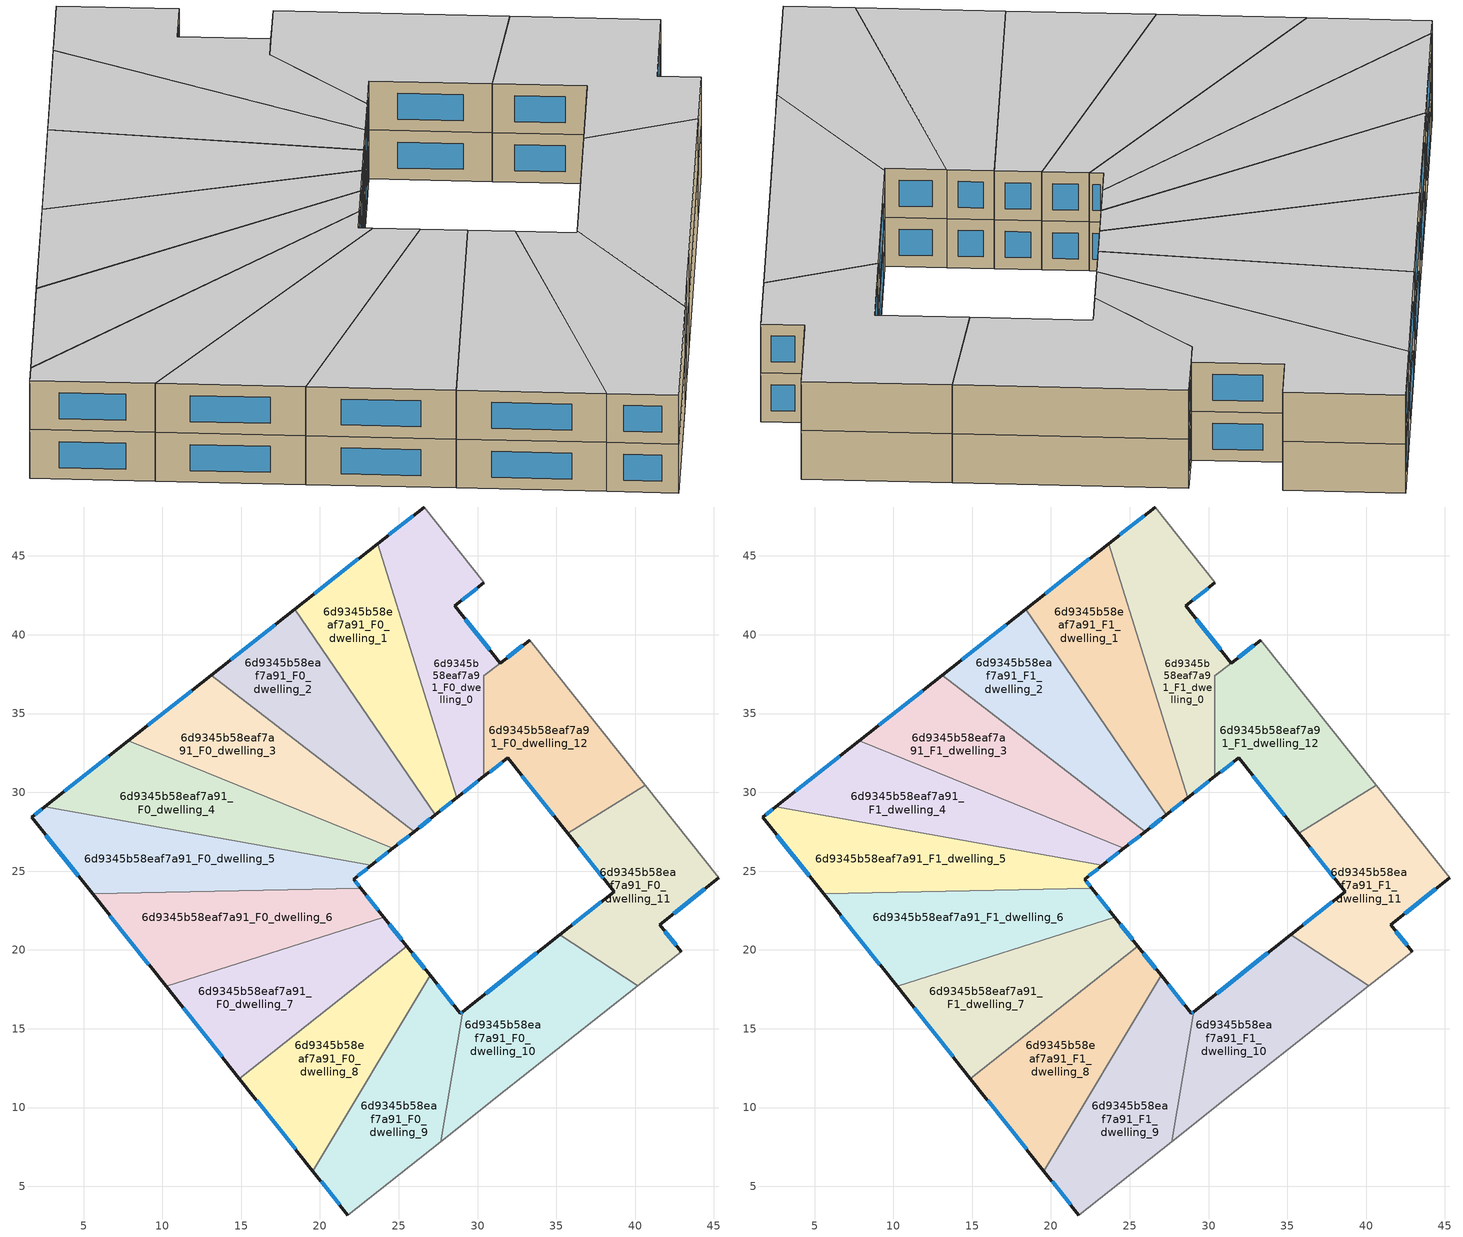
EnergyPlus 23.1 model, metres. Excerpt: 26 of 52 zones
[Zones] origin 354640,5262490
6d9345b58eaf7a91_F0_dwelling_0
 floor ground (EU_floor_Construction): 26.62,48.11 30.41,43.34 30.42,43.32 30.41,43.31 28.55,41.84 31.45,38.2 30.41,37.39 30.41,31.01 28.68,29.65 23.68,45.79 z0
 wall outside (EU_wall_Construction): 28.68,29.65 30.41,31.01 / 26.62,48.11 23.68,45.79 / 31.45,38.2 28.55,41.84 30.41,43.31 z0:3
 wall adiabatic (EU_wall_Construction): 30.41,43.31 30.42,43.32 30.41,43.34 26.62,48.11 z0:3
 wall to 6d9345b58eaf7a91_F0_dwelling_12 (EU_wall_Construction): 30.41,31.01 30.41,37.39 31.45,38.2 z0:3
 wall to 6d9345b58eaf7a91_F0_dwelling_1 (EU_wall_Construction): 23.68,45.79 28.68,29.65 z0:3
 window (EU_Window_Construction): 29.09,29.97 30,30.69 / 25.93,47.56 24.37,46.33 / 28.99,42.19 29.97,42.97 / 30.77,39.06 29.23,40.99 z0.7:2.3
6d9345b58eaf7a91_F0_dwelling_1
 floor ground (EU_floor_Construction): 23.68,45.79 28.68,29.65 27.33,28.58 18.4,41.62 z0
 wall outside (EU_wall_Construction): 27.33,28.58 28.68,29.65 / 23.68,45.79 18.4,41.62 z0:3
 wall to 6d9345b58eaf7a91_F0_dwelling_2 (EU_wall_Construction): 18.4,41.62 27.33,28.58 z0:3
 window (EU_Window_Construction): 27.65,28.83 28.36,29.4 / 22.44,44.81 19.64,42.6 z0.7:2.3
6d9345b58eaf7a91_F0_dwelling_10
 floor ground (EU_floor_Construction): 40.17,17.72 31.17,10.61 29.39,9.2 27.67,7.84 29.06,16.09 35.21,20.95 z0
 wall outside (EU_wall_Construction): 35.21,20.95 29.06,16.09 z0:3
 wall adiabatic (EU_wall_Construction): 27.67,7.84 29.39,9.2 31.17,10.61 40.17,17.72 z0:3
 wall to 6d9345b58eaf7a91_F0_dwelling_9 (EU_wall_Construction): 29.06,16.09 27.67,7.84 z0:3
 wall to 6d9345b58eaf7a91_F0_dwelling_11 (EU_wall_Construction): 40.17,17.72 35.21,20.95 z0:3
 window (EU_Window_Construction): 33.77,19.81 30.51,17.23 z0.7:2.3
6d9345b58eaf7a91_F0_dwelling_11
 floor ground (EU_floor_Construction): 40.65,30.46 45.32,24.58 41.56,21.61 42.92,19.89 40.17,17.72 35.21,20.95 38.68,23.69 35.73,27.4 z0
 wall outside (EU_wall_Construction): 42.92,19.89 41.56,21.61 45.32,24.58 / 35.73,27.4 38.68,23.69 35.21,20.95 z0:3
 wall adiabatic (EU_wall_Construction): 40.17,17.72 42.92,19.89 / 45.32,24.58 40.65,30.46 z0:3
 wall to 6d9345b58eaf7a91_F0_dwelling_12 (EU_wall_Construction): 40.65,30.46 35.73,27.4 z0:3
 window (EU_Window_Construction): 42.6,20.3 41.88,21.2 / 37.86,23.05 36.03,21.6 / 36.42,26.53 37.98,24.56 / 42.44,22.3 44.43,23.88 z0.7:2.3
6d9345b58eaf7a91_F0_dwelling_12
 floor ground (EU_floor_Construction): 33.32,39.67 40.65,30.46 35.73,27.4 31.91,32.2 30.41,31.01 30.41,37.39 z0
 wall outside (EU_wall_Construction): 30.41,31.01 31.91,32.2 35.73,27.4 / 33.32,39.67 31.45,38.21 z0:3
 wall adiabatic (EU_wall_Construction): 40.65,30.46 33.32,39.67 z0:3
 window (EU_Window_Construction): 32.81,31.07 34.83,28.52 / 30.76,31.29 31.56,31.92 / 32.88,39.33 31.89,38.55 z0.7:2.3
6d9345b58eaf7a91_F0_dwelling_2
 floor ground (EU_floor_Construction): 18.4,41.62 27.33,28.58 25.97,27.51 13.11,37.44 z0
 wall outside (EU_wall_Construction): 25.97,27.51 27.33,28.58 / 18.4,41.62 13.11,37.44 z0:3
 wall to 6d9345b58eaf7a91_F0_dwelling_3 (EU_wall_Construction): 13.11,37.44 25.97,27.51 z0:3
 window (EU_Window_Construction): 26.29,27.76 27.01,28.33 / 17.15,40.64 14.35,38.42 z0.7:2.3
6d9345b58eaf7a91_F0_dwelling_3
 floor ground (EU_floor_Construction): 25.97,27.51 24.61,26.44 7.83,33.27 13.11,37.44 z0
 wall outside (EU_wall_Construction): 24.61,26.44 25.97,27.51 / 13.11,37.44 7.83,33.27 z0:3
 wall to 6d9345b58eaf7a91_F0_dwelling_4 (EU_wall_Construction): 7.83,33.27 24.61,26.44 z0:3
 window (EU_Window_Construction): 24.93,26.69 25.65,27.26 / 11.87,36.46 9.07,34.25 z0.7:2.3
6d9345b58eaf7a91_F0_dwelling_4
 floor ground (EU_floor_Construction): 24.61,26.44 23.26,25.37 2.54,29.1 7.83,33.27 z0
 wall outside (EU_wall_Construction): 23.26,25.37 24.61,26.44 / 7.83,33.27 2.54,29.1 z0:3
 wall to 6d9345b58eaf7a91_F0_dwelling_5 (EU_wall_Construction): 2.54,29.1 23.26,25.37 z0:3
 window (EU_Window_Construction): 23.58,25.62 24.3,26.19 / 6.59,32.29 3.78,30.08 z0.7:2.3
6d9345b58eaf7a91_F0_dwelling_5
 floor ground (EU_floor_Construction): 23.26,25.37 22.14,24.49 22.59,23.92 5.57,23.56 1.7,28.43 2.54,29.1 z0
 wall outside (EU_wall_Construction): 22.59,23.92 22.14,24.49 23.26,25.37 / 2.54,29.1 1.7,28.43 5.57,23.56 z0:3
 wall to 6d9345b58eaf7a91_F0_dwelling_6 (EU_wall_Construction): 5.57,23.56 22.59,23.92 z0:3
 window (EU_Window_Construction): 22.4,24.7 23,25.16 / 22.49,24.06 22.25,24.36 / 2.61,27.29 4.67,24.71 / 2.35,28.94 1.9,28.59 z0.7:2.3
6d9345b58eaf7a91_F0_dwelling_6
 floor ground (EU_floor_Construction): 22.59,23.92 24.06,22.08 10.23,17.7 5.57,23.56 z0
 wall outside (EU_wall_Construction): 24.06,22.08 22.59,23.92 / 5.57,23.56 10.23,17.7 z0:3
 wall to 6d9345b58eaf7a91_F0_dwelling_7 (EU_wall_Construction): 10.23,17.7 24.06,22.08 z0:3
 window (EU_Window_Construction): 23.71,22.51 22.94,23.49 / 6.67,22.19 9.14,19.08 z0.7:2.3
6d9345b58eaf7a91_F0_dwelling_7
 floor ground (EU_floor_Construction): 24.06,22.08 25.52,20.23 14.89,11.84 10.23,17.7 z0
 wall outside (EU_wall_Construction): 25.52,20.23 24.06,22.08 / 10.23,17.7 14.89,11.84 z0:3
 wall to 6d9345b58eaf7a91_F0_dwelling_8 (EU_wall_Construction): 14.89,11.84 25.52,20.23 z0:3
 window (EU_Window_Construction): 25.18,20.66 24.4,21.64 / 11.33,16.32 13.8,13.21 z0.7:2.3
6d9345b58eaf7a91_F0_dwelling_8
 floor ground (EU_floor_Construction): 25.52,20.23 26.99,18.38 19.55,5.97 14.89,11.84 z0
 wall outside (EU_wall_Construction): 26.99,18.38 25.52,20.23 / 14.89,11.84 19.55,5.97 z0:3
 wall to 6d9345b58eaf7a91_F0_dwelling_9 (EU_wall_Construction): 19.55,5.97 26.99,18.38 z0:3
 window (EU_Window_Construction): 26.65,18.82 25.87,19.8 / 15.99,10.46 18.46,7.35 z0.7:2.3
6d9345b58eaf7a91_F0_dwelling_9
 floor ground (EU_floor_Construction): 26.99,18.38 28.91,15.97 29.06,16.09 27.67,7.84 21.77,3.18 19.55,5.97 z0
 wall outside (EU_wall_Construction): 29.06,16.09 28.91,15.97 26.99,18.38 / 19.55,5.97 21.77,3.18 z0:3
 wall adiabatic (EU_wall_Construction): 21.77,3.18 27.67,7.84 z0:3
 window (EU_Window_Construction): 28.46,16.54 27.44,17.82 / 29.02,16.06 28.94,16 / 20.07,5.32 21.25,3.84 z0.7:2.3
6d9345b58eaf7a91_F1_dwelling_0
 floor to 6d9345b58eaf7a91_F0_dwelling_0 (EU_floor_Construction): 26.62,48.11 30.41,43.34 30.42,43.32 30.41,43.31 28.55,41.84 31.45,38.2 30.41,37.39 30.41,31.01 28.68,29.65 23.68,45.79 z3
 wall outside (EU_wall_Construction): 28.68,29.65 30.41,31.01 / 26.62,48.11 23.68,45.79 / 31.45,38.2 28.55,41.84 30.41,43.31 z3:6
 wall adiabatic (EU_wall_Construction): 30.41,43.31 30.42,43.32 30.41,43.34 26.62,48.11 z3:6
 wall to 6d9345b58eaf7a91_F1_dwelling_12 (EU_wall_Construction): 30.41,31.01 30.41,37.39 31.45,38.2 z3:6
 wall to 6d9345b58eaf7a91_F1_dwelling_1 (EU_wall_Construction): 23.68,45.79 28.68,29.65 z3:6
 window (EU_Window_Construction): 29.09,29.97 30,30.69 / 25.93,47.56 24.37,46.33 / 28.99,42.19 29.97,42.97 / 30.77,39.06 29.23,40.99 z3.7:5.3
 ceiling to 6d9345b58eaf7a91_F2_dwelling_0 (EU_floor_Construction): 30.41,31.01 30.41,37.39 31.45,38.2 28.55,41.84 30.41,43.31 30.42,43.32 30.41,43.34 26.62,48.11 23.68,45.79 28.68,29.65 z6
6d9345b58eaf7a91_F1_dwelling_1
 floor to 6d9345b58eaf7a91_F0_dwelling_1 (EU_floor_Construction): 23.68,45.79 28.68,29.65 27.33,28.58 18.4,41.62 z3
 wall outside (EU_wall_Construction): 27.33,28.58 28.68,29.65 / 23.68,45.79 18.4,41.62 z3:6
 wall to 6d9345b58eaf7a91_F1_dwelling_2 (EU_wall_Construction): 18.4,41.62 27.33,28.58 z3:6
 window (EU_Window_Construction): 27.65,28.83 28.36,29.4 / 22.44,44.81 19.64,42.6 z3.7:5.3
 ceiling to 6d9345b58eaf7a91_F2_dwelling_1 (EU_floor_Construction): 28.68,29.65 23.68,45.79 18.4,41.62 27.33,28.58 z6
6d9345b58eaf7a91_F1_dwelling_10
 floor to 6d9345b58eaf7a91_F0_dwelling_10 (EU_floor_Construction): 40.17,17.72 31.17,10.61 29.39,9.2 27.67,7.84 29.06,16.09 35.21,20.95 z3
 wall outside (EU_wall_Construction): 35.21,20.95 29.06,16.09 z3:6
 wall adiabatic (EU_wall_Construction): 27.67,7.84 29.39,9.2 31.17,10.61 40.17,17.72 z3:6
 wall to 6d9345b58eaf7a91_F1_dwelling_9 (EU_wall_Construction): 29.06,16.09 27.67,7.84 z3:6
 wall to 6d9345b58eaf7a91_F1_dwelling_11 (EU_wall_Construction): 40.17,17.72 35.21,20.95 z3:6
 window (EU_Window_Construction): 33.77,19.81 30.51,17.23 z3.7:5.3
 ceiling to 6d9345b58eaf7a91_F2_dwelling_10 (EU_floor_Construction): 31.17,10.61 40.17,17.72 35.21,20.95 29.06,16.09 27.67,7.84 29.39,9.2 z6
6d9345b58eaf7a91_F1_dwelling_11
 floor to 6d9345b58eaf7a91_F0_dwelling_11 (EU_floor_Construction): 40.65,30.46 45.31,24.58 41.56,21.61 42.92,19.89 40.17,17.72 35.21,20.95 38.68,23.69 35.73,27.4 z3
 wall outside (EU_wall_Construction): 42.92,19.89 41.56,21.61 45.32,24.58 / 35.73,27.4 38.68,23.69 35.21,20.95 z3:6
 wall adiabatic (EU_wall_Construction): 40.17,17.72 42.92,19.89 / 45.32,24.58 40.65,30.46 z3:6
 wall to 6d9345b58eaf7a91_F1_dwelling_12 (EU_wall_Construction): 40.65,30.46 35.73,27.4 z3:6
 window (EU_Window_Construction): 42.6,20.3 41.88,21.2 / 37.86,23.05 36.03,21.6 / 36.42,26.53 37.98,24.56 / 42.44,22.3 44.43,23.88 z3.7:5.3
 ceiling to 6d9345b58eaf7a91_F2_dwelling_11 (EU_floor_Construction): 42.92,19.89 41.56,21.61 45.31,24.58 40.65,30.46 35.73,27.4 38.68,23.69 35.21,20.95 40.17,17.72 z6
6d9345b58eaf7a91_F1_dwelling_12
 floor to 6d9345b58eaf7a91_F0_dwelling_12 (EU_floor_Construction): 33.32,39.67 40.65,30.46 35.73,27.4 31.91,32.2 30.41,31.01 30.41,37.39 z3
 wall outside (EU_wall_Construction): 30.41,31.01 31.91,32.2 35.73,27.4 / 33.32,39.67 31.45,38.21 z3:6
 wall adiabatic (EU_wall_Construction): 40.65,30.46 33.32,39.67 z3:6
 window (EU_Window_Construction): 32.81,31.07 34.83,28.52 / 30.76,31.29 31.56,31.92 / 32.88,39.33 31.89,38.55 z3.7:5.3
 ceiling to 6d9345b58eaf7a91_F2_dwelling_12 (EU_floor_Construction): 40.65,30.46 33.32,39.67 30.41,37.39 30.41,31.01 31.91,32.2 35.73,27.4 z6
6d9345b58eaf7a91_F1_dwelling_2
 floor to 6d9345b58eaf7a91_F0_dwelling_2 (EU_floor_Construction): 18.4,41.62 27.33,28.58 25.97,27.51 13.11,37.44 z3
 wall outside (EU_wall_Construction): 25.97,27.51 27.33,28.58 / 18.4,41.62 13.11,37.44 z3:6
 wall to 6d9345b58eaf7a91_F1_dwelling_3 (EU_wall_Construction): 13.11,37.44 25.97,27.51 z3:6
 window (EU_Window_Construction): 26.29,27.76 27.01,28.33 / 17.15,40.64 14.35,38.42 z3.7:5.3
 ceiling to 6d9345b58eaf7a91_F2_dwelling_2 (EU_floor_Construction): 27.33,28.58 18.4,41.62 13.11,37.44 25.97,27.51 z6
6d9345b58eaf7a91_F1_dwelling_3
 floor to 6d9345b58eaf7a91_F0_dwelling_3 (EU_floor_Construction): 25.97,27.51 24.61,26.44 7.83,33.27 13.11,37.44 z3
 wall outside (EU_wall_Construction): 24.61,26.44 25.97,27.51 / 13.11,37.44 7.83,33.27 z3:6
 wall to 6d9345b58eaf7a91_F1_dwelling_4 (EU_wall_Construction): 7.83,33.27 24.61,26.44 z3:6
 window (EU_Window_Construction): 24.93,26.69 25.65,27.26 / 11.87,36.46 9.07,34.25 z3.7:5.3
 ceiling to 6d9345b58eaf7a91_F2_dwelling_3 (EU_floor_Construction): 25.97,27.51 13.11,37.44 7.83,33.27 24.61,26.44 z6
6d9345b58eaf7a91_F1_dwelling_4
 floor to 6d9345b58eaf7a91_F0_dwelling_4 (EU_floor_Construction): 24.61,26.44 23.26,25.37 2.54,29.1 7.83,33.27 z3
 wall outside (EU_wall_Construction): 23.26,25.37 24.61,26.44 / 7.83,33.27 2.54,29.1 z3:6
 wall to 6d9345b58eaf7a91_F1_dwelling_5 (EU_wall_Construction): 2.54,29.1 23.26,25.37 z3:6
 window (EU_Window_Construction): 23.58,25.62 24.3,26.19 / 6.59,32.29 3.78,30.08 z3.7:5.3
 ceiling to 6d9345b58eaf7a91_F2_dwelling_4 (EU_floor_Construction): 24.61,26.44 7.83,33.27 2.54,29.1 23.26,25.37 z6
6d9345b58eaf7a91_F1_dwelling_5
 floor to 6d9345b58eaf7a91_F0_dwelling_5 (EU_floor_Construction): 23.26,25.37 22.14,24.49 22.59,23.92 5.57,23.56 1.7,28.43 2.54,29.1 z3
 wall outside (EU_wall_Construction): 22.59,23.92 22.14,24.49 23.26,25.37 / 2.54,29.1 1.7,28.43 5.57,23.56 z3:6
 wall to 6d9345b58eaf7a91_F1_dwelling_6 (EU_wall_Construction): 5.57,23.56 22.59,23.92 z3:6
 window (EU_Window_Construction): 22.4,24.7 23,25.16 / 22.49,24.06 22.25,24.36 / 2.61,27.29 4.67,24.71 / 2.35,28.94 1.9,28.59 z3.7:5.3
 ceiling to 6d9345b58eaf7a91_F2_dwelling_5 (EU_floor_Construction): 22.59,23.92 22.14,24.49 23.26,25.37 2.54,29.1 1.7,28.43 5.57,23.56 z6
6d9345b58eaf7a91_F1_dwelling_6
 floor to 6d9345b58eaf7a91_F0_dwelling_6 (EU_floor_Construction): 22.59,23.92 24.06,22.08 10.23,17.7 5.57,23.56 z3
 wall outside (EU_wall_Construction): 24.06,22.08 22.59,23.92 / 5.57,23.56 10.23,17.7 z3:6
 wall to 6d9345b58eaf7a91_F1_dwelling_7 (EU_wall_Construction): 10.23,17.7 24.06,22.08 z3:6
 window (EU_Window_Construction): 23.71,22.51 22.94,23.49 / 6.67,22.19 9.14,19.08 z3.7:5.3
 ceiling to 6d9345b58eaf7a91_F2_dwelling_6 (EU_floor_Construction): 24.06,22.08 22.59,23.92 5.57,23.56 10.23,17.7 z6
6d9345b58eaf7a91_F1_dwelling_7
 floor to 6d9345b58eaf7a91_F0_dwelling_7 (EU_floor_Construction): 24.06,22.08 25.52,20.23 14.89,11.84 10.23,17.7 z3
 wall outside (EU_wall_Construction): 25.52,20.23 24.06,22.08 / 10.23,17.7 14.89,11.84 z3:6
 wall to 6d9345b58eaf7a91_F1_dwelling_8 (EU_wall_Construction): 14.89,11.84 25.52,20.23 z3:6
 window (EU_Window_Construction): 25.18,20.66 24.4,21.64 / 11.33,16.32 13.8,13.21 z3.7:5.3
 ceiling to 6d9345b58eaf7a91_F2_dwelling_7 (EU_floor_Construction): 25.52,20.23 24.06,22.08 10.23,17.7 14.89,11.84 z6
6d9345b58eaf7a91_F1_dwelling_8
 floor to 6d9345b58eaf7a91_F0_dwelling_8 (EU_floor_Construction): 25.52,20.23 26.99,18.38 19.55,5.97 14.89,11.84 z3
 wall outside (EU_wall_Construction): 26.99,18.38 25.52,20.23 / 14.89,11.84 19.55,5.97 z3:6
 wall to 6d9345b58eaf7a91_F1_dwelling_9 (EU_wall_Construction): 19.55,5.97 26.99,18.38 z3:6
 window (EU_Window_Construction): 26.65,18.82 25.87,19.8 / 15.99,10.46 18.46,7.35 z3.7:5.3
 ceiling to 6d9345b58eaf7a91_F2_dwelling_8 (EU_floor_Construction): 19.55,5.97 26.99,18.38 25.52,20.23 14.89,11.84 z6
6d9345b58eaf7a91_F1_dwelling_9
 floor to 6d9345b58eaf7a91_F0_dwelling_9 (EU_floor_Construction): 26.99,18.38 28.91,15.97 29.06,16.09 27.67,7.84 21.77,3.18 19.55,5.97 z3
 wall outside (EU_wall_Construction): 29.06,16.09 28.91,15.97 26.99,18.38 / 19.55,5.97 21.77,3.18 z3:6
 wall adiabatic (EU_wall_Construction): 21.77,3.18 27.67,7.84 z3:6
 window (EU_Window_Construction): 28.46,16.54 27.44,17.82 / 29.02,16.06 28.94,16 / 20.07,5.32 21.25,3.84 z3.7:5.3
 ceiling to 6d9345b58eaf7a91_F2_dwelling_9 (EU_floor_Construction): 27.67,7.84 29.06,16.09 28.91,15.97 26.99,18.38 19.55,5.97 21.77,3.18 z6
[Building]
EU S2 Campaign: North Axis=0; Terrain=City; Solar Distribution=FullExterior
[Site:Location]
Budapest.Ferenc.Liszt.Intl.AP: Latitude=47.437; Longitude=19.256; Time Zone=1; Elevation=185
[SizingPeriod:WeatherFileDays]
AnnualSizingPeriod: Begin Month=1; Begin Day of Month=1; End Month=12; End Day of Month=31; Day of Week for Start Day=Monday; Use Weather File Daylight Saving Period=No; Use Weather File Rain and Snow Indicators=No
[MATERIAL]
EU_InternalMass_Material: Roughness=MediumRough; Thickness=0.1; Conductivity=1; Density=1800; Specific Heat=900; Thermal Absorptance=0.9; Solar Absorptance=0.7; Visible Absorptance=0.7
[MATERIAL:NOMASS] Roughness=MediumRough; Thermal Absorptance=0.9; Solar Absorptance=0.7; Visible Absorptance=0.7
Name | Thermal Resistance
EU_wall_NoMass | 0.832559
EU_floor_NoMass | 0.872794
[WINDOWMATERIAL:SIMPLEGLAZINGSYSTEM]
EU_Window_SimpleGlazing: UFactor=2.79869; Solar Heat Gain Coefficient=0.75; Visible Transmittance=0.75
[CONSTRUCTION]
EU_wall_Construction: EU_wall_NoMass
EU_floor_Construction: EU_floor_NoMass
EU_Window_Construction: EU_Window_SimpleGlazing
EU_InternalMass_Construction: EU_InternalMass_Material
[ZONE] Type=1; Multiplier=1; Ceiling Height=autocalculate; Floor Area=autocalculate; Part of Total Floor Area=Yes
Name | Volume
6d9345b58eaf7a91_F0_dwelling_0; 6d9345b58eaf7a91_F1_dwelling_0 | 203.379
6d9345b58eaf7a91_F0_dwelling_1; 6d9345b58eaf7a91_F1_dwelling_1 | 200.03
6d9345b58eaf7a91_F0_dwelling_10 | 200.054
6d9345b58eaf7a91_F1_dwelling_10 | 200.055
6d9345b58eaf7a91_F0_dwelling_11 | 200.065
6d9345b58eaf7a91_F1_dwelling_11 | 200.064
6d9345b58eaf7a91_F0_dwelling_12; 6d9345b58eaf7a91_F1_dwelling_12 | 196.755
6d9345b58eaf7a91_F0_dwelling_2 | 200.093
6d9345b58eaf7a91_F1_dwelling_2 | 200.092
6d9345b58eaf7a91_F0_dwelling_3; 6d9345b58eaf7a91_F1_dwelling_3 | 200.043
6d9345b58eaf7a91_F0_dwelling_4; 6d9345b58eaf7a91_F1_dwelling_4 | 200.056
6d9345b58eaf7a91_F0_dwelling_5; 6d9345b58eaf7a91_F1_dwelling_5 | 200.038
6d9345b58eaf7a91_F0_dwelling_6; 6d9345b58eaf7a91_F1_dwelling_6 | 200.057
6d9345b58eaf7a91_F0_dwelling_7; 6d9345b58eaf7a91_F1_dwelling_7 | 200.027
6d9345b58eaf7a91_F0_dwelling_8; 6d9345b58eaf7a91_F1_dwelling_8 | 200.083
6d9345b58eaf7a91_F0_dwelling_9; 6d9345b58eaf7a91_F1_dwelling_9 | 200.045
[INTERNALMASS] Construction=EU_InternalMass_Construction
Name | Zone or ZoneList | Surface Area
6d9345b58eaf7a91_F0_dwelling_0_EU_InternalMass | 6d9345b58eaf7a91_F0_dwelling_0 | 67.7931
6d9345b58eaf7a91_F0_dwelling_1_EU_InternalMass | 6d9345b58eaf7a91_F0_dwelling_1 | 66.6766
6d9345b58eaf7a91_F0_dwelling_2_EU_InternalMass | 6d9345b58eaf7a91_F0_dwelling_2 | 66.6973
6d9345b58eaf7a91_F0_dwelling_3_EU_InternalMass | 6d9345b58eaf7a91_F0_dwelling_3 | 66.6811
6d9345b58eaf7a91_F0_dwelling_4_EU_InternalMass | 6d9345b58eaf7a91_F0_dwelling_4 | 66.6854
6d9345b58eaf7a91_F0_dwelling_5_EU_InternalMass | 6d9345b58eaf7a91_F0_dwelling_5 | 66.6794
6d9345b58eaf7a91_F0_dwelling_6_EU_InternalMass | 6d9345b58eaf7a91_F0_dwelling_6 | 66.6857
6d9345b58eaf7a91_F0_dwelling_7_EU_InternalMass | 6d9345b58eaf7a91_F0_dwelling_7 | 66.6758
6d9345b58eaf7a91_F0_dwelling_8_EU_InternalMass | 6d9345b58eaf7a91_F0_dwelling_8 | 66.6942
6d9345b58eaf7a91_F0_dwelling_9_EU_InternalMass | 6d9345b58eaf7a91_F0_dwelling_9 | 66.6818
6d9345b58eaf7a91_F0_dwelling_10_EU_InternalMass | 6d9345b58eaf7a91_F0_dwelling_10 | 66.6847
6d9345b58eaf7a91_F0_dwelling_11_EU_InternalMass | 6d9345b58eaf7a91_F0_dwelling_11 | 66.6882
6d9345b58eaf7a91_F0_dwelling_12_EU_InternalMass | 6d9345b58eaf7a91_F0_dwelling_12 | 65.5847
6d9345b58eaf7a91_F1_dwelling_0_EU_InternalMass | 6d9345b58eaf7a91_F1_dwelling_0 | 67.7931
6d9345b58eaf7a91_F1_dwelling_1_EU_InternalMass | 6d9345b58eaf7a91_F1_dwelling_1 | 66.6766
6d9345b58eaf7a91_F1_dwelling_2_EU_InternalMass | 6d9345b58eaf7a91_F1_dwelling_2 | 66.6973
6d9345b58eaf7a91_F1_dwelling_3_EU_InternalMass | 6d9345b58eaf7a91_F1_dwelling_3 | 66.6811
6d9345b58eaf7a91_F1_dwelling_4_EU_InternalMass | 6d9345b58eaf7a91_F1_dwelling_4 | 66.6854
6d9345b58eaf7a91_F1_dwelling_5_EU_InternalMass | 6d9345b58eaf7a91_F1_dwelling_5 | 66.6794
6d9345b58eaf7a91_F1_dwelling_6_EU_InternalMass | 6d9345b58eaf7a91_F1_dwelling_6 | 66.6857
6d9345b58eaf7a91_F1_dwelling_7_EU_InternalMass | 6d9345b58eaf7a91_F1_dwelling_7 | 66.6758
6d9345b58eaf7a91_F1_dwelling_8_EU_InternalMass | 6d9345b58eaf7a91_F1_dwelling_8 | 66.6942
6d9345b58eaf7a91_F1_dwelling_9_EU_InternalMass | 6d9345b58eaf7a91_F1_dwelling_9 | 66.6818
6d9345b58eaf7a91_F1_dwelling_10_EU_InternalMass | 6d9345b58eaf7a91_F1_dwelling_10 | 66.6847
6d9345b58eaf7a91_F1_dwelling_11_EU_InternalMass | 6d9345b58eaf7a91_F1_dwelling_11 | 66.6882
6d9345b58eaf7a91_F1_dwelling_12_EU_InternalMass | 6d9345b58eaf7a91_F1_dwelling_12 | 65.5847
[OTHEREQUIPMENT] Fuel Type=Electricity; Design Level Calculation Method=Watts/Area; Power per Zone Floor Area=1; Fraction Latent=0; Fraction Radiant=0; Fraction Lost=0; Carbon Dioxide Generation Rate=0; EndUse Subcategory=EU_Step8_InternalGains
Name | Zone or ZoneList or Space or SpaceList | Schedule
EU_Step8_InternalGain_6d9345b58eaf7a91_F0_dwelling_0_f000 | 6d9345b58eaf7a91_F0_dwelling_0 | EU_Step8_GainSchedule_6d9345b58eaf7a91_F0_dwelling_0_f000
EU_Step8_InternalGain_6d9345b58eaf7a91_F0_dwelling_1_f000 | 6d9345b58eaf7a91_F0_dwelling_1 | EU_Step8_GainSchedule_6d9345b58eaf7a91_F0_dwelling_1_f000
EU_Step8_InternalGain_6d9345b58eaf7a91_F0_dwelling_2_f000 | 6d9345b58eaf7a91_F0_dwelling_2 | EU_Step8_GainSchedule_6d9345b58eaf7a91_F0_dwelling_2_f000
EU_Step8_InternalGain_6d9345b58eaf7a91_F0_dwelling_3_f000 | 6d9345b58eaf7a91_F0_dwelling_3 | EU_Step8_GainSchedule_6d9345b58eaf7a91_F0_dwelling_3_f000
EU_Step8_InternalGain_6d9345b58eaf7a91_F0_dwelling_4_f000 | 6d9345b58eaf7a91_F0_dwelling_4 | EU_Step8_GainSchedule_6d9345b58eaf7a91_F0_dwelling_4_f000
EU_Step8_InternalGain_6d9345b58eaf7a91_F0_dwelling_5_f000 | 6d9345b58eaf7a91_F0_dwelling_5 | EU_Step8_GainSchedule_6d9345b58eaf7a91_F0_dwelling_5_f000
EU_Step8_InternalGain_6d9345b58eaf7a91_F0_dwelling_6_f000 | 6d9345b58eaf7a91_F0_dwelling_6 | EU_Step8_GainSchedule_6d9345b58eaf7a91_F0_dwelling_6_f000
EU_Step8_InternalGain_6d9345b58eaf7a91_F0_dwelling_7_f000 | 6d9345b58eaf7a91_F0_dwelling_7 | EU_Step8_GainSchedule_6d9345b58eaf7a91_F0_dwelling_7_f000
EU_Step8_InternalGain_6d9345b58eaf7a91_F0_dwelling_8_f000 | 6d9345b58eaf7a91_F0_dwelling_8 | EU_Step8_GainSchedule_6d9345b58eaf7a91_F0_dwelling_8_f000
EU_Step8_InternalGain_6d9345b58eaf7a91_F0_dwelling_9_f000 | 6d9345b58eaf7a91_F0_dwelling_9 | EU_Step8_GainSchedule_6d9345b58eaf7a91_F0_dwelling_9_f000
EU_Step8_InternalGain_6d9345b58eaf7a91_F0_dwelling_10_f000 | 6d9345b58eaf7a91_F0_dwelling_10 | EU_Step8_GainSchedule_6d9345b58eaf7a91_F0_dwelling_10_f000
EU_Step8_InternalGain_6d9345b58eaf7a91_F0_dwelling_11_f000 | 6d9345b58eaf7a91_F0_dwelling_11 | EU_Step8_GainSchedule_6d9345b58eaf7a91_F0_dwelling_11_f000
EU_Step8_InternalGain_6d9345b58eaf7a91_F0_dwelling_12_f000 | 6d9345b58eaf7a91_F0_dwelling_12 | EU_Step8_GainSchedule_6d9345b58eaf7a91_F0_dwelling_12_f000
EU_Step8_InternalGain_6d9345b58eaf7a91_F1_dwelling_0_f000 | 6d9345b58eaf7a91_F1_dwelling_0 | EU_Step8_GainSchedule_6d9345b58eaf7a91_F1_dwelling_0_f000
EU_Step8_InternalGain_6d9345b58eaf7a91_F1_dwelling_1_f000 | 6d9345b58eaf7a91_F1_dwelling_1 | EU_Step8_GainSchedule_6d9345b58eaf7a91_F1_dwelling_1_f000
EU_Step8_InternalGain_6d9345b58eaf7a91_F1_dwelling_2_f000 | 6d9345b58eaf7a91_F1_dwelling_2 | EU_Step8_GainSchedule_6d9345b58eaf7a91_F1_dwelling_2_f000
EU_Step8_InternalGain_6d9345b58eaf7a91_F1_dwelling_3_f000 | 6d9345b58eaf7a91_F1_dwelling_3 | EU_Step8_GainSchedule_6d9345b58eaf7a91_F1_dwelling_3_f000
EU_Step8_InternalGain_6d9345b58eaf7a91_F1_dwelling_4_f000 | 6d9345b58eaf7a91_F1_dwelling_4 | EU_Step8_GainSchedule_6d9345b58eaf7a91_F1_dwelling_4_f000
EU_Step8_InternalGain_6d9345b58eaf7a91_F1_dwelling_5_f000 | 6d9345b58eaf7a91_F1_dwelling_5 | EU_Step8_GainSchedule_6d9345b58eaf7a91_F1_dwelling_5_f000
EU_Step8_InternalGain_6d9345b58eaf7a91_F1_dwelling_6_f000 | 6d9345b58eaf7a91_F1_dwelling_6 | EU_Step8_GainSchedule_6d9345b58eaf7a91_F1_dwelling_6_f000
EU_Step8_InternalGain_6d9345b58eaf7a91_F1_dwelling_7_f000 | 6d9345b58eaf7a91_F1_dwelling_7 | EU_Step8_GainSchedule_6d9345b58eaf7a91_F1_dwelling_7_f000
EU_Step8_InternalGain_6d9345b58eaf7a91_F1_dwelling_8_f000 | 6d9345b58eaf7a91_F1_dwelling_8 | EU_Step8_GainSchedule_6d9345b58eaf7a91_F1_dwelling_8_f000
EU_Step8_InternalGain_6d9345b58eaf7a91_F1_dwelling_9_f000 | 6d9345b58eaf7a91_F1_dwelling_9 | EU_Step8_GainSchedule_6d9345b58eaf7a91_F1_dwelling_9_f000
EU_Step8_InternalGain_6d9345b58eaf7a91_F1_dwelling_10_f000 | 6d9345b58eaf7a91_F1_dwelling_10 | EU_Step8_GainSchedule_6d9345b58eaf7a91_F1_dwelling_10_f000
EU_Step8_InternalGain_6d9345b58eaf7a91_F1_dwelling_11_f000 | 6d9345b58eaf7a91_F1_dwelling_11 | EU_Step8_GainSchedule_6d9345b58eaf7a91_F1_dwelling_11_f000
EU_Step8_InternalGain_6d9345b58eaf7a91_F1_dwelling_12_f000 | 6d9345b58eaf7a91_F1_dwelling_12 | EU_Step8_GainSchedule_6d9345b58eaf7a91_F1_dwelling_12_f000
[ZONEVENTILATION:DESIGNFLOWRATE] Schedule=EU_AlwaysOn; Design Flow Rate Calculation Method=AirChanges/Hour; Air Changes per Hour=0.475469; Ventilation Type=Natural; Fan Pressure Rise=0; Fan Total Efficiency=1; Constant Term Coefficient=1; Temperature Term Coefficient=0; Velocity Term Coefficient=0; Velocity Squared Term Coefficient=0; Minimum Indoor Temperature=-100; Maximum Indoor Temperature=100; Delta Temperature=-100; Minimum Outdoor Temperature=-100; Maximum Outdoor Temperature=100; Maximum Wind Speed=40
Name | Zone or ZoneList or Space or SpaceList
EU_ConstantAir_6d9345b58eaf7a91_F0_dwelling_0 | 6d9345b58eaf7a91_F0_dwelling_0
EU_ConstantAir_6d9345b58eaf7a91_F0_dwelling_1 | 6d9345b58eaf7a91_F0_dwelling_1
EU_ConstantAir_6d9345b58eaf7a91_F0_dwelling_2 | 6d9345b58eaf7a91_F0_dwelling_2
EU_ConstantAir_6d9345b58eaf7a91_F0_dwelling_3 | 6d9345b58eaf7a91_F0_dwelling_3
EU_ConstantAir_6d9345b58eaf7a91_F0_dwelling_4 | 6d9345b58eaf7a91_F0_dwelling_4
EU_ConstantAir_6d9345b58eaf7a91_F0_dwelling_5 | 6d9345b58eaf7a91_F0_dwelling_5
EU_ConstantAir_6d9345b58eaf7a91_F0_dwelling_6 | 6d9345b58eaf7a91_F0_dwelling_6
EU_ConstantAir_6d9345b58eaf7a91_F0_dwelling_7 | 6d9345b58eaf7a91_F0_dwelling_7
EU_ConstantAir_6d9345b58eaf7a91_F0_dwelling_8 | 6d9345b58eaf7a91_F0_dwelling_8
EU_ConstantAir_6d9345b58eaf7a91_F0_dwelling_9 | 6d9345b58eaf7a91_F0_dwelling_9
EU_ConstantAir_6d9345b58eaf7a91_F0_dwelling_10 | 6d9345b58eaf7a91_F0_dwelling_10
EU_ConstantAir_6d9345b58eaf7a91_F0_dwelling_11 | 6d9345b58eaf7a91_F0_dwelling_11
EU_ConstantAir_6d9345b58eaf7a91_F0_dwelling_12 | 6d9345b58eaf7a91_F0_dwelling_12
EU_ConstantAir_6d9345b58eaf7a91_F1_dwelling_0 | 6d9345b58eaf7a91_F1_dwelling_0
EU_ConstantAir_6d9345b58eaf7a91_F1_dwelling_1 | 6d9345b58eaf7a91_F1_dwelling_1
EU_ConstantAir_6d9345b58eaf7a91_F1_dwelling_2 | 6d9345b58eaf7a91_F1_dwelling_2
EU_ConstantAir_6d9345b58eaf7a91_F1_dwelling_3 | 6d9345b58eaf7a91_F1_dwelling_3
EU_ConstantAir_6d9345b58eaf7a91_F1_dwelling_4 | 6d9345b58eaf7a91_F1_dwelling_4
EU_ConstantAir_6d9345b58eaf7a91_F1_dwelling_5 | 6d9345b58eaf7a91_F1_dwelling_5
EU_ConstantAir_6d9345b58eaf7a91_F1_dwelling_6 | 6d9345b58eaf7a91_F1_dwelling_6
EU_ConstantAir_6d9345b58eaf7a91_F1_dwelling_7 | 6d9345b58eaf7a91_F1_dwelling_7
EU_ConstantAir_6d9345b58eaf7a91_F1_dwelling_8 | 6d9345b58eaf7a91_F1_dwelling_8
EU_ConstantAir_6d9345b58eaf7a91_F1_dwelling_9 | 6d9345b58eaf7a91_F1_dwelling_9
EU_ConstantAir_6d9345b58eaf7a91_F1_dwelling_10 | 6d9345b58eaf7a91_F1_dwelling_10
EU_ConstantAir_6d9345b58eaf7a91_F1_dwelling_11 | 6d9345b58eaf7a91_F1_dwelling_11
EU_ConstantAir_6d9345b58eaf7a91_F1_dwelling_12 | 6d9345b58eaf7a91_F1_dwelling_12
[HVACTEMPLATE:THERMOSTAT] Constant Heating Setpoint=20; Constant Cooling Setpoint=50
EU_HeatOnly_6d9345b58eaf7a91_F0_dwelling_0; EU_HeatOnly_6d9345b58eaf7a91_F0_dwelling_1; EU_HeatOnly_6d9345b58eaf7a91_F0_dwelling_2; EU_HeatOnly_6d9345b58eaf7a91_F0_dwelling_3; EU_HeatOnly_6d9345b58eaf7a91_F0_dwelling_4; EU_HeatOnly_6d9345b58eaf7a91_F0_dwelling_5; EU_HeatOnly_6d9345b58eaf7a91_F0_dwelling_6; EU_HeatOnly_6d9345b58eaf7a91_F0_dwelling_7; EU_HeatOnly_6d9345b58eaf7a91_F0_dwelling_8; EU_HeatOnly_6d9345b58eaf7a91_F0_dwelling_9; EU_HeatOnly_6d9345b58eaf7a91_F0_dwelling_10; EU_HeatOnly_6d9345b58eaf7a91_F0_dwelling_11; EU_HeatOnly_6d9345b58eaf7a91_F0_dwelling_12; EU_HeatOnly_6d9345b58eaf7a91_F1_dwelling_0; EU_HeatOnly_6d9345b58eaf7a91_F1_dwelling_1; EU_HeatOnly_6d9345b58eaf7a91_F1_dwelling_2; EU_HeatOnly_6d9345b58eaf7a91_F1_dwelling_3; EU_HeatOnly_6d9345b58eaf7a91_F1_dwelling_4; EU_HeatOnly_6d9345b58eaf7a91_F1_dwelling_5; EU_HeatOnly_6d9345b58eaf7a91_F1_dwelling_6; EU_HeatOnly_6d9345b58eaf7a91_F1_dwelling_7; EU_HeatOnly_6d9345b58eaf7a91_F1_dwelling_8; EU_HeatOnly_6d9345b58eaf7a91_F1_dwelling_9; EU_HeatOnly_6d9345b58eaf7a91_F1_dwelling_10; EU_HeatOnly_6d9345b58eaf7a91_F1_dwelling_11; EU_HeatOnly_6d9345b58eaf7a91_F1_dwelling_12; EU_HeatOnly_6d9345b58eaf7a91_F2_dwelling_0; EU_HeatOnly_6d9345b58eaf7a91_F2_dwelling_1; EU_HeatOnly_6d9345b58eaf7a91_F2_dwelling_2; EU_HeatOnly_6d9345b58eaf7a91_F2_dwelling_3; EU_HeatOnly_6d9345b58eaf7a91_F2_dwelling_4; EU_HeatOnly_6d9345b58eaf7a91_F2_dwelling_5; EU_HeatOnly_6d9345b58eaf7a91_F2_dwelling_6; EU_HeatOnly_6d9345b58eaf7a91_F2_dwelling_7; EU_HeatOnly_6d9345b58eaf7a91_F2_dwelling_8; EU_HeatOnly_6d9345b58eaf7a91_F2_dwelling_9; EU_HeatOnly_6d9345b58eaf7a91_F2_dwelling_10; EU_HeatOnly_6d9345b58eaf7a91_F2_dwelling_11; EU_HeatOnly_6d9345b58eaf7a91_F2_dwelling_12; EU_HeatOnly_6d9345b58eaf7a91_F3_dwelling_0; EU_HeatOnly_6d9345b58eaf7a91_F3_dwelling_1; EU_HeatOnly_6d9345b58eaf7a91_F3_dwelling_2; EU_HeatOnly_6d9345b58eaf7a91_F3_dwelling_3; EU_HeatOnly_6d9345b58eaf7a91_F3_dwelling_4; EU_HeatOnly_6d9345b58eaf7a91_F3_dwelling_5; EU_HeatOnly_6d9345b58eaf7a91_F3_dwelling_6; EU_HeatOnly_6d9345b58eaf7a91_F3_dwelling_7; EU_HeatOnly_6d9345b58eaf7a91_F3_dwelling_8; EU_HeatOnly_6d9345b58eaf7a91_F3_dwelling_9; EU_HeatOnly_6d9345b58eaf7a91_F3_dwelling_10; EU_HeatOnly_6d9345b58eaf7a91_F3_dwelling_11; EU_HeatOnly_6d9345b58eaf7a91_F3_dwelling_12
[HVACTEMPLATE:ZONE:IDEALLOADSAIRSYSTEM] System Availability Schedule=EU_AlwaysOn; Maximum Heating Supply Air Temperature=50; Minimum Cooling Supply Air Temperature=13; Maximum Heating Supply Air Humidity Ratio=0.0156; Minimum Cooling Supply Air Humidity Ratio=0.0077; Heating Limit=NoLimit; Cooling Limit=NoLimit; Heating Availability Schedule=EU_AlwaysOn; Cooling Availability Schedule=EU_CoolingOff; Dehumidification Control Type=ConstantSensibleHeatRatio; Cooling Sensible Heat Ratio=0.7; Dehumidification Setpoint=60; Humidification Control Type=None; Humidification Setpoint=30; Outdoor Air Method=None; Outdoor Air Flow Rate per Person=0.00944; Outdoor Air Flow Rate per Zone Floor Area=0; Outdoor Air Flow Rate per Zone=0; Demand Controlled Ventilation Type=None; Outdoor Air Economizer Type=NoEconomizer; Heat Recovery Type=None; Sensible Heat Recovery Effectiveness=0.7; Latent Heat Recovery Effectiveness=0.65
Name | Template Thermostat
6d9345b58eaf7a91_F0_dwelling_0 | EU_HeatOnly_6d9345b58eaf7a91_F0_dwelling_0
6d9345b58eaf7a91_F0_dwelling_1 | EU_HeatOnly_6d9345b58eaf7a91_F0_dwelling_1
6d9345b58eaf7a91_F0_dwelling_2 | EU_HeatOnly_6d9345b58eaf7a91_F0_dwelling_2
6d9345b58eaf7a91_F0_dwelling_3 | EU_HeatOnly_6d9345b58eaf7a91_F0_dwelling_3
6d9345b58eaf7a91_F0_dwelling_4 | EU_HeatOnly_6d9345b58eaf7a91_F0_dwelling_4
6d9345b58eaf7a91_F0_dwelling_5 | EU_HeatOnly_6d9345b58eaf7a91_F0_dwelling_5
6d9345b58eaf7a91_F0_dwelling_6 | EU_HeatOnly_6d9345b58eaf7a91_F0_dwelling_6
6d9345b58eaf7a91_F0_dwelling_7 | EU_HeatOnly_6d9345b58eaf7a91_F0_dwelling_7
6d9345b58eaf7a91_F0_dwelling_8 | EU_HeatOnly_6d9345b58eaf7a91_F0_dwelling_8
6d9345b58eaf7a91_F0_dwelling_9 | EU_HeatOnly_6d9345b58eaf7a91_F0_dwelling_9
6d9345b58eaf7a91_F0_dwelling_10 | EU_HeatOnly_6d9345b58eaf7a91_F0_dwelling_10
6d9345b58eaf7a91_F0_dwelling_11 | EU_HeatOnly_6d9345b58eaf7a91_F0_dwelling_11
6d9345b58eaf7a91_F0_dwelling_12 | EU_HeatOnly_6d9345b58eaf7a91_F0_dwelling_12
6d9345b58eaf7a91_F1_dwelling_0 | EU_HeatOnly_6d9345b58eaf7a91_F1_dwelling_0
6d9345b58eaf7a91_F1_dwelling_1 | EU_HeatOnly_6d9345b58eaf7a91_F1_dwelling_1
6d9345b58eaf7a91_F1_dwelling_2 | EU_HeatOnly_6d9345b58eaf7a91_F1_dwelling_2
6d9345b58eaf7a91_F1_dwelling_3 | EU_HeatOnly_6d9345b58eaf7a91_F1_dwelling_3
6d9345b58eaf7a91_F1_dwelling_4 | EU_HeatOnly_6d9345b58eaf7a91_F1_dwelling_4
6d9345b58eaf7a91_F1_dwelling_5 | EU_HeatOnly_6d9345b58eaf7a91_F1_dwelling_5
6d9345b58eaf7a91_F1_dwelling_6 | EU_HeatOnly_6d9345b58eaf7a91_F1_dwelling_6
6d9345b58eaf7a91_F1_dwelling_7 | EU_HeatOnly_6d9345b58eaf7a91_F1_dwelling_7
6d9345b58eaf7a91_F1_dwelling_8 | EU_HeatOnly_6d9345b58eaf7a91_F1_dwelling_8
6d9345b58eaf7a91_F1_dwelling_9 | EU_HeatOnly_6d9345b58eaf7a91_F1_dwelling_9
6d9345b58eaf7a91_F1_dwelling_10 | EU_HeatOnly_6d9345b58eaf7a91_F1_dwelling_10
6d9345b58eaf7a91_F1_dwelling_11 | EU_HeatOnly_6d9345b58eaf7a91_F1_dwelling_11
6d9345b58eaf7a91_F1_dwelling_12 | EU_HeatOnly_6d9345b58eaf7a91_F1_dwelling_12
[SIZING:ZONE] Zone Cooling Design Supply Air Temperature Input Method=SupplyAirTemperature; Zone Cooling Design Supply Air Temperature=13; Zone Heating Design Supply Air Temperature Input Method=SupplyAirTemperature; Zone Heating Design Supply Air Temperature=50; Zone Cooling Design Supply Air Humidity Ratio=0.008; Zone Heating Design Supply Air Humidity Ratio=0.008; Cooling Design Air Flow Method=DesignDay; Cooling Design Air Flow Rate=0; Cooling Minimum Air Flow per Zone Floor Area=0.000762; Cooling Minimum Air Flow=0; Cooling Minimum Air Flow Fraction=0.2; Heating Design Air Flow Method=DesignDay; Heating Design Air Flow Rate=0; Heating Maximum Air Flow per Zone Floor Area=0.002032; Heating Maximum Air Flow=0.141576; Heating Maximum Air Flow Fraction=0.3; Account for Dedicated Outdoor Air System=No; Dedicated Outdoor Air System Control Strategy=NeutralSupplyAir; Dedicated Outdoor Air Low Setpoint Temperature for Design=autosize; Dedicated Outdoor Air High Setpoint Temperature for Design=autosize; Zone Load Sizing Method=Sensible Load Only No Latent Load; Zone Latent Cooling Design Supply Air Humidity Ratio Input Method=HumidityRatioDifference; Zone Cooling Design Supply Air Humidity Ratio Difference=0.005; Zone Latent Heating Design Supply Air Humidity Ratio Input Method=HumidityRatioDifference; Zone Humidification Design Supply Air Humidity Ratio Difference=0.005
6d9345b58eaf7a91_F0_dwelling_0; 6d9345b58eaf7a91_F0_dwelling_1; 6d9345b58eaf7a91_F0_dwelling_2; 6d9345b58eaf7a91_F0_dwelling_3; 6d9345b58eaf7a91_F0_dwelling_4; 6d9345b58eaf7a91_F0_dwelling_5; 6d9345b58eaf7a91_F0_dwelling_6; 6d9345b58eaf7a91_F0_dwelling_7; 6d9345b58eaf7a91_F0_dwelling_8; 6d9345b58eaf7a91_F0_dwelling_9; 6d9345b58eaf7a91_F0_dwelling_10; 6d9345b58eaf7a91_F0_dwelling_11; 6d9345b58eaf7a91_F0_dwelling_12; 6d9345b58eaf7a91_F1_dwelling_0; 6d9345b58eaf7a91_F1_dwelling_1; 6d9345b58eaf7a91_F1_dwelling_2; 6d9345b58eaf7a91_F1_dwelling_3; 6d9345b58eaf7a91_F1_dwelling_4; 6d9345b58eaf7a91_F1_dwelling_5; 6d9345b58eaf7a91_F1_dwelling_6; 6d9345b58eaf7a91_F1_dwelling_7; 6d9345b58eaf7a91_F1_dwelling_8; 6d9345b58eaf7a91_F1_dwelling_9; 6d9345b58eaf7a91_F1_dwelling_10; 6d9345b58eaf7a91_F1_dwelling_11; 6d9345b58eaf7a91_F1_dwelling_12
[SCHEDULE:CONSTANT]
Name | Hourly Value
EU_AlwaysOn | 1
EU_CoolingOff | 0
[SCHEDULE:FILE] Column Number=1; Rows to Skip at Top=0; Number of Hours of Data=8760; Column Separator=Comma; Interpolate to Timestep=No; Minutes per Item=60; Adjust Schedule for Daylight Savings=Yes
Name | File
EU_Step8_GainSchedule_6d9345b58eaf7a91_F0_dwelling_0_f000 | ../../schedules/6d9345b58eaf7a91/6d9345b58eaf7a91_F0_dwelling_0_f000_gain.csv
EU_Step8_GainSchedule_6d9345b58eaf7a91_F0_dwelling_1_f000 | ../../schedules/6d9345b58eaf7a91/6d9345b58eaf7a91_F0_dwelling_1_f000_gain.csv
EU_Step8_GainSchedule_6d9345b58eaf7a91_F0_dwelling_2_f000 | ../../schedules/6d9345b58eaf7a91/6d9345b58eaf7a91_F0_dwelling_2_f000_gain.csv
EU_Step8_GainSchedule_6d9345b58eaf7a91_F0_dwelling_3_f000 | ../../schedules/6d9345b58eaf7a91/6d9345b58eaf7a91_F0_dwelling_3_f000_gain.csv
EU_Step8_GainSchedule_6d9345b58eaf7a91_F0_dwelling_4_f000 | ../../schedules/6d9345b58eaf7a91/6d9345b58eaf7a91_F0_dwelling_4_f000_gain.csv
EU_Step8_GainSchedule_6d9345b58eaf7a91_F0_dwelling_5_f000 | ../../schedules/6d9345b58eaf7a91/6d9345b58eaf7a91_F0_dwelling_5_f000_gain.csv
EU_Step8_GainSchedule_6d9345b58eaf7a91_F0_dwelling_6_f000 | ../../schedules/6d9345b58eaf7a91/6d9345b58eaf7a91_F0_dwelling_6_f000_gain.csv
EU_Step8_GainSchedule_6d9345b58eaf7a91_F0_dwelling_7_f000 | ../../schedules/6d9345b58eaf7a91/6d9345b58eaf7a91_F0_dwelling_7_f000_gain.csv
EU_Step8_GainSchedule_6d9345b58eaf7a91_F0_dwelling_8_f000 | ../../schedules/6d9345b58eaf7a91/6d9345b58eaf7a91_F0_dwelling_8_f000_gain.csv
EU_Step8_GainSchedule_6d9345b58eaf7a91_F0_dwelling_9_f000 | ../../schedules/6d9345b58eaf7a91/6d9345b58eaf7a91_F0_dwelling_9_f000_gain.csv
EU_Step8_GainSchedule_6d9345b58eaf7a91_F0_dwelling_10_f000 | ../../schedules/6d9345b58eaf7a91/6d9345b58eaf7a91_F0_dwelling_10_f000_gain.csv
EU_Step8_GainSchedule_6d9345b58eaf7a91_F0_dwelling_11_f000 | ../../schedules/6d9345b58eaf7a91/6d9345b58eaf7a91_F0_dwelling_11_f000_gain.csv
EU_Step8_GainSchedule_6d9345b58eaf7a91_F0_dwelling_12_f000 | ../../schedules/6d9345b58eaf7a91/6d9345b58eaf7a91_F0_dwelling_12_f000_gain.csv
EU_Step8_GainSchedule_6d9345b58eaf7a91_F1_dwelling_0_f000 | ../../schedules/6d9345b58eaf7a91/6d9345b58eaf7a91_F1_dwelling_0_f000_gain.csv
EU_Step8_GainSchedule_6d9345b58eaf7a91_F1_dwelling_1_f000 | ../../schedules/6d9345b58eaf7a91/6d9345b58eaf7a91_F1_dwelling_1_f000_gain.csv
EU_Step8_GainSchedule_6d9345b58eaf7a91_F1_dwelling_2_f000 | ../../schedules/6d9345b58eaf7a91/6d9345b58eaf7a91_F1_dwelling_2_f000_gain.csv
EU_Step8_GainSchedule_6d9345b58eaf7a91_F1_dwelling_3_f000 | ../../schedules/6d9345b58eaf7a91/6d9345b58eaf7a91_F1_dwelling_3_f000_gain.csv
EU_Step8_GainSchedule_6d9345b58eaf7a91_F1_dwelling_4_f000 | ../../schedules/6d9345b58eaf7a91/6d9345b58eaf7a91_F1_dwelling_4_f000_gain.csv
EU_Step8_GainSchedule_6d9345b58eaf7a91_F1_dwelling_5_f000 | ../../schedules/6d9345b58eaf7a91/6d9345b58eaf7a91_F1_dwelling_5_f000_gain.csv
EU_Step8_GainSchedule_6d9345b58eaf7a91_F1_dwelling_6_f000 | ../../schedules/6d9345b58eaf7a91/6d9345b58eaf7a91_F1_dwelling_6_f000_gain.csv
EU_Step8_GainSchedule_6d9345b58eaf7a91_F1_dwelling_7_f000 | ../../schedules/6d9345b58eaf7a91/6d9345b58eaf7a91_F1_dwelling_7_f000_gain.csv
EU_Step8_GainSchedule_6d9345b58eaf7a91_F1_dwelling_8_f000 | ../../schedules/6d9345b58eaf7a91/6d9345b58eaf7a91_F1_dwelling_8_f000_gain.csv
EU_Step8_GainSchedule_6d9345b58eaf7a91_F1_dwelling_9_f000 | ../../schedules/6d9345b58eaf7a91/6d9345b58eaf7a91_F1_dwelling_9_f000_gain.csv
EU_Step8_GainSchedule_6d9345b58eaf7a91_F1_dwelling_10_f000 | ../../schedules/6d9345b58eaf7a91/6d9345b58eaf7a91_F1_dwelling_10_f000_gain.csv
EU_Step8_GainSchedule_6d9345b58eaf7a91_F1_dwelling_11_f000 | ../../schedules/6d9345b58eaf7a91/6d9345b58eaf7a91_F1_dwelling_11_f000_gain.csv
EU_Step8_GainSchedule_6d9345b58eaf7a91_F1_dwelling_12_f000 | ../../schedules/6d9345b58eaf7a91/6d9345b58eaf7a91_F1_dwelling_12_f000_gain.csv
